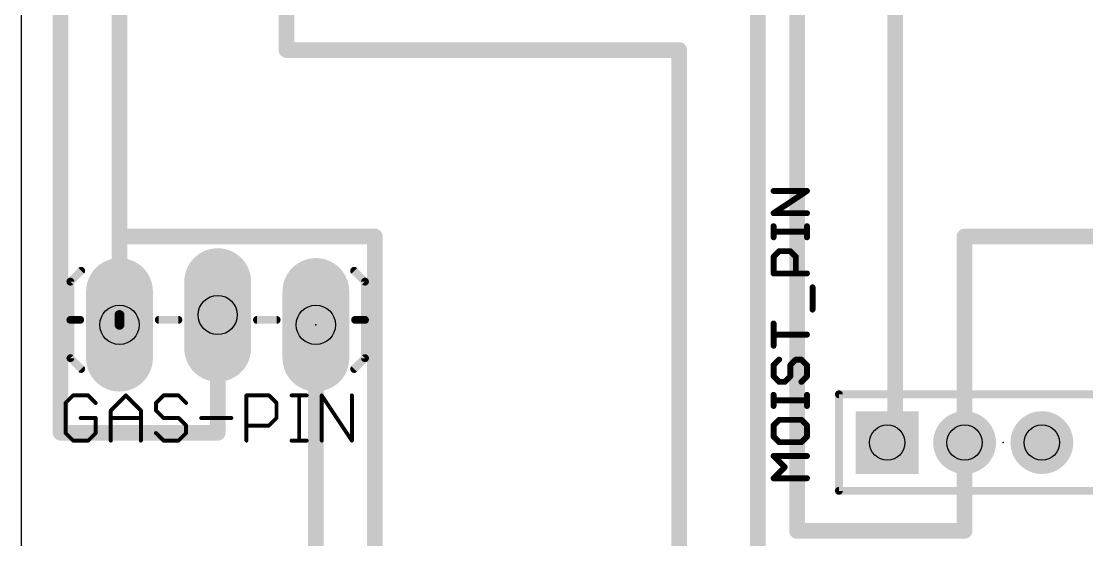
# Model space of a CAD drawing. Extents: x -28 to 100, y 0 to 80.
# Drawn here: x 0 to 27.56, y 17.04 to 30.46 of the extents above; entities that cross this region are included whole.
import ezdxf

# ---------------------------------------------------------------- set-up
doc = ezdxf.new("R2010")
doc.units = 0
for name, color, linetype in [('1', 22, 'CONTINUOUS'), ('17', 82, 'CONTINUOUS'), ('20', 7, 'CONTINUOUS'), ('21', 253, 'CONTINUOUS'), ('23', 7, 'CONTINUOUS'), ('25', 253, 'CONTINUOUS'), ('29', 253, 'CONTINUOUS'), ('30', 253, 'CONTINUOUS'), ('44', 253, 'CONTINUOUS'), ('51', 253, 'CONTINUOUS')]:
    doc.layers.add(name, color=color, linetype=linetype)

# ---------------------------------------------------------------- blocks, each defined once
blk = doc.blocks.new('RECT')
blk.add_solid([(-0.5, -0.5), (0.5, -0.5), (-0.5, 0.5), (0.5, 0.5)])
blk = doc.blocks.new('LONGP100')
at = {"const_width": 1}
blk.add_lwpolyline([(-0.5, 0), (0.5, 0)], dxfattribs=at)
at = {"const_width": 0.5}
for points in [[(-0.5, 0.25, 1), (-0.5, -0.25)], [(0.5, -0.25, 1), (0.5, 0.25)]]:
    blk.add_lwpolyline(points, format="xyb", dxfattribs=at)
blk = doc.blocks.new('SQUAREP')
blk.add_solid([(-0.5, -0.5), (0.5, -0.5), (-0.5, 0.5), (0.5, 0.5)])
blk = doc.blocks.new('ROUNDP')
at = {"const_width": 0.5}
blk.add_lwpolyline([(0, -0.25, 1), (0, 0.25, 1), (0, -0.25)], format="xyb", dxfattribs=at)

msp = doc.modelspace()

# ---------------------------------------------------------------- linework, layer by layer
at = {"layer": '1'}
for points, const_width in [([(1.016, 19.812), (1.016, 42.418)], 0.4064), ([(20.066, 40.64), (20.066, 17.272)], 0.4064), ([(22.606, 19.558), (22.606, 39.624)], 0.4064), ([(2.54, 39.37), (2.54, 24.892)], 0.4064), ([(19.05, 16.002), (19.05, 34.036)], 0.4064), ([(6.858, 29.718), (6.858, 33.782)], 0.4064), ([(17.018, 29.718), (6.858, 29.718)], 0.4064), ([(17.018, 14.224), (17.018, 29.718)], 0.4064), ([(2.54, 24.892), (2.54, 22.606)], 0.4064), ([(9.144, 24.892), (2.54, 24.892)], 0.4064), ([(9.144, 16.51), (9.144, 24.892)], 0.4064), ([(32.512, 24.892), (24.4, 24.892)], 0.4064), ([(24.4, 24.892), (24.4, 19.558)], 0.4064), ([(2.54, 22.86), (2.54, 22.606)], 0.254), ([(5.08, 22.86), (5.08, 19.812)], 0.4064), ([(7.62, 22.606), (7.62, 14.478)], 0.4064), ([(5.08, 19.812), (1.016, 19.812)], 0.4064), ([(22.4, 19.558), (22.606, 19.558)], 0.4064), ([(24.4, 17.272), (24.4, 19.558)], 0.4064), ([(20.066, 17.272), (24.4, 17.272)], 0.4064)]:
    msp.add_lwpolyline(points, dxfattribs=dict(at, const_width=const_width))
for points, const_width in [([(6.858, 29.8196, 1), (6.858, 29.6164)], 0.2032), ([(6.7564, 29.718, 1), (6.9596, 29.718)], 0.2032), ([(17.1196, 29.718, 1), (16.9164, 29.718)], 0.2032), ([(17.018, 29.6164, 1), (17.018, 29.8196)], 0.2032), ([(2.6416, 24.892, 1), (2.4384, 24.892)], 0.2032), ([(2.54, 24.9936, 1), (2.54, 24.7904)], 0.2032), ([(9.2456, 24.892, 1), (9.0424, 24.892)], 0.2032), ([(9.144, 24.7904, 1), (9.144, 24.9936)], 0.2032), ([(24.4, 24.9936, 1), (24.4, 24.7904)], 0.2032), ([(24.5016, 24.892, 1), (24.2984, 24.892)], 0.2032), ([(2.4384, 24.892, 1), (2.6416, 24.892)], 0.2032), ([(2.6035, 22.86, 1), (2.4765, 22.86)], 0.127), ([(5.1816, 22.86, 1), (4.9784, 22.86)], 0.2032), ([(2.4384, 22.606, 1), (2.6416, 22.606)], 0.2032), ([(2.4765, 22.606, 1), (2.6035, 22.606)], 0.127), ([(7.7216, 22.606, 1), (7.5184, 22.606)], 0.2032), ([(1.016, 19.9136, 1), (1.016, 19.7104)], 0.2032), ([(0.9144, 19.812, 1), (1.1176, 19.812)], 0.2032), ([(4.9784, 19.812, 1), (5.1816, 19.812)], 0.2032), ([(5.08, 19.7104, 1), (5.08, 19.9136)], 0.2032), ([(22.4, 19.6596, 1), (22.4, 19.4564)], 0.2032), ([(22.5044, 19.558, 1), (22.7076, 19.558)], 0.2032), ([(22.606, 19.4564, 1), (22.606, 19.6596)], 0.2032), ([(24.5016, 19.558, 1), (24.2984, 19.558)], 0.2032), ([(24.2984, 19.558, 1), (24.5016, 19.558)], 0.2032), ([(20.066, 17.3736, 1), (20.066, 17.1704)], 0.2032), ([(19.9644, 17.272, 1), (20.1676, 17.272)], 0.2032), ([(24.2984, 17.272, 1), (24.5016, 17.272)], 0.2032), ([(24.4, 17.1704, 1), (24.4, 17.3736)], 0.2032)]:
    msp.add_lwpolyline(points, format="xyb", dxfattribs=dict(at, const_width=const_width))
at = {"layer": '20'}
msp.add_line((0, 80), (0, 0), dxfattribs=at)
at = {"layer": '21', "const_width": 0.2032}
for points in [[(1.27, 23.7236), (1.5494, 24.003)], [(8.89, 23.7236), (8.6106, 24.003)], [(1.27, 22.733), (1.27, 23.7236)], [(8.89, 22.733), (8.89, 23.7236)], [(1.27, 22.733), (1.524, 22.733)], [(1.27, 22.733), (1.27, 21.7424)], [(3.556, 22.733), (4.064, 22.733)], [(6.096, 22.733), (6.604, 22.733)], [(8.89, 22.733), (8.636, 22.733)], [(8.89, 22.733), (8.89, 21.7424)], [(1.27, 21.7424), (1.5494, 21.463)], [(8.89, 21.7424), (8.6106, 21.463)], [(21.15, 18.308), (21.15, 20.808)], [(21.15, 20.808), (29.65, 20.808)], [(29.65, 18.308), (21.15, 18.308)]]:
    msp.add_lwpolyline(points, dxfattribs=at)
at = {"layer": '21', "const_width": 0.1016}
for points in [[(1.5853, 23.9671, 1), (1.5135, 24.0389)], [(8.6465, 24.0389, 1), (8.5747, 23.9671)], [(1.3208, 23.7236, 1), (1.2192, 23.7236)], [(1.2341, 23.7595, 1), (1.3059, 23.6877)], [(8.9408, 23.7236, 1), (8.8392, 23.7236)], [(8.8541, 23.6877, 1), (8.9259, 23.7595)], [(1.27, 22.7838, 1), (1.27, 22.6822)], [(1.3208, 22.733, 1), (1.2192, 22.733)], [(1.2192, 22.733, 1), (1.3208, 22.733)], [(1.524, 22.6822, 1), (1.524, 22.7838)], [(3.556, 22.7838, 1), (3.556, 22.6822)], [(4.064, 22.6822, 1), (4.064, 22.7838)], [(6.096, 22.7838, 1), (6.096, 22.6822)], [(6.604, 22.6822, 1), (6.604, 22.7838)], [(8.636, 22.7838, 1), (8.636, 22.6822)], [(8.9408, 22.733, 1), (8.8392, 22.733)], [(8.8392, 22.733, 1), (8.9408, 22.733)], [(8.89, 22.6822, 1), (8.89, 22.7838)], [(1.3059, 21.7783, 1), (1.2341, 21.7065)], [(1.2192, 21.7424, 1), (1.3208, 21.7424)], [(8.8392, 21.7424, 1), (8.9408, 21.7424)], [(8.9259, 21.7065, 1), (8.8541, 21.7783)], [(1.5135, 21.4271, 1), (1.5853, 21.4989)], [(8.5747, 21.4989, 1), (8.6465, 21.4271)], [(21.2008, 20.808, 1), (21.0992, 20.808)], [(21.15, 20.8588, 1), (21.15, 20.7572)], [(21.15, 18.3588, 1), (21.15, 18.2572)], [(21.0992, 18.308, 1), (21.2008, 18.308)]]:
    msp.add_lwpolyline(points, format="xyb", dxfattribs=at)
at = {"layer": '23'}
for p in [(7.62, 22.606), (25.4, 19.558)]:
    msp.add_point(p, dxfattribs=at)
at = {"layer": '25'}
for points, const_width in [([(19.4595, 25.4947), (20.3238, 26.0709)], 0.1524), ([(20.3238, 26.0709), (19.4595, 26.0709)], 0.1524), ([(20.3238, 25.4947), (19.4595, 25.4947)], 0.1524), ([(19.4595, 24.871), (19.4595, 25.1591)], 0.1524), ([(20.3238, 25.015), (19.4595, 25.015)], 0.1524), ([(20.3238, 24.871), (20.3238, 25.1591)], 0.1524), ([(19.4595, 24.3676), (19.6035, 24.5117)], 0.1524), ([(19.6035, 24.5117), (19.8916, 24.5117)], 0.1524), ([(19.8916, 24.5117), (20.0357, 24.3676)], 0.1524), ([(19.4595, 23.9355), (19.4595, 24.3676)], 0.1524), ([(20.0357, 24.3676), (20.0357, 23.9355)], 0.1524), ([(20.3238, 23.9355), (19.4595, 23.9355)], 0.1524), ([(20.4679, 23), (20.4679, 23.5762)], 0.1524), ([(19.4595, 22.0644), (19.4595, 22.6407)], 0.1524), ([(20.3238, 22.3525), (19.4595, 22.3525)], 0.1524), ([(19.6035, 21.7051), (19.4595, 21.5611)], 0.1524), ([(19.8916, 21.5611), (20.0357, 21.7051)], 0.1524), ([(20.0357, 21.7051), (20.1797, 21.7051)], 0.1524), ([(20.1797, 21.7051), (20.3238, 21.5611)], 0.1524), ([(19.4595, 21.5611), (19.4595, 21.273)], 0.1524), ([(19.8916, 21.273), (19.8916, 21.5611)], 0.1524), ([(20.3238, 21.5611), (20.3238, 21.273)], 0.1524), ([(19.4595, 21.273), (19.6035, 21.1289)], 0.1524), ([(19.7476, 21.1289), (19.8916, 21.273)], 0.1524), ([(20.3238, 21.273), (20.1797, 21.1289)], 0.1524), ([(19.6035, 21.1289), (19.7476, 21.1289)], 0.1524), ([(1.3397, 20.7782), (1.1448, 20.5833)], 0.1016), ([(1.7295, 20.7782), (1.3397, 20.7782)], 0.1016), ([(1.9244, 20.5833), (1.7295, 20.7782)], 0.1016), ([(2.3142, 20.3884), (2.704, 20.7782)], 0.1016), ([(2.704, 20.7782), (3.0938, 20.3884)], 0.1016), ([(3.6785, 20.7782), (3.4836, 20.5833)], 0.1016), ([(4.0683, 20.7782), (3.6785, 20.7782)], 0.1016), ([(4.2632, 20.5833), (4.0683, 20.7782)], 0.1016), ([(5.8224, 19.6088), (5.8224, 20.7782)], 0.1016), ([(5.8224, 20.7782), (6.4071, 20.7782)], 0.1016), ([(6.4071, 20.7782), (6.602, 20.5833)], 0.1016), ([(6.9918, 20.7782), (7.3816, 20.7782)], 0.1016), ([(7.1867, 19.6088), (7.1867, 20.7782)], 0.1016), ([(7.7714, 19.6088), (7.7714, 20.7782)], 0.1016), ([(7.7714, 20.7782), (8.551, 19.6088)], 0.1016), ([(8.551, 19.6088), (8.551, 20.7782)], 0.1016), ([(19.4595, 20.5052), (19.4595, 20.7934)], 0.1524), ([(20.3238, 20.6493), (19.4595, 20.6493)], 0.1524), ([(20.3238, 20.5052), (20.3238, 20.7934)], 0.1524), ([(1.1448, 20.5833), (1.1448, 19.8037)], 0.1016), ([(2.3142, 19.6088), (2.3142, 20.3884)], 0.1016), ([(3.0938, 20.3884), (3.0938, 19.6088)], 0.1016), ([(3.4836, 20.5833), (3.4836, 20.3884)], 0.1016), ([(3.4836, 20.3884), (3.6785, 20.1935)], 0.1016), ([(6.602, 20.5833), (6.602, 20.1935)], 0.1016), ([(1.9244, 20.1935), (1.5346, 20.1935)], 0.1016), ([(1.9244, 19.8037), (1.9244, 20.1935)], 0.1016), ([(2.3142, 20.1935), (3.0938, 20.1935)], 0.1016), ([(3.6785, 20.1935), (4.0683, 20.1935)], 0.1016), ([(4.0683, 20.1935), (4.2632, 19.9986)], 0.1016), ([(4.653, 20.1935), (5.4326, 20.1935)], 0.1016), ([(6.602, 20.1935), (6.4071, 19.9986)], 0.1016), ([(19.6035, 20.1459), (19.4595, 20.0019)], 0.1524), ([(20.1797, 20.1459), (19.6035, 20.1459)], 0.1524), ([(20.3238, 20.0019), (20.1797, 20.1459)], 0.1524), ([(1.1448, 19.8037), (1.3397, 19.6088)], 0.1016), ([(1.7295, 19.6088), (1.9244, 19.8037)], 0.1016), ([(3.6785, 19.6088), (3.4836, 19.8037)], 0.1016), ([(4.2632, 19.8037), (4.0683, 19.6088)], 0.1016), ([(4.2632, 19.9986), (4.2632, 19.8037)], 0.1016), ([(6.4071, 19.9986), (5.8224, 19.9986)], 0.1016), ([(19.4595, 20.0019), (19.4595, 19.7138)], 0.1524), ([(20.3238, 19.7138), (20.3238, 20.0019)], 0.1524), ([(1.3397, 19.6088), (1.7295, 19.6088)], 0.1016), ([(4.0683, 19.6088), (3.6785, 19.6088)], 0.1016), ([(6.9918, 19.6088), (7.3816, 19.6088)], 0.1016), ([(19.4595, 19.7138), (19.6035, 19.5697)], 0.1524), ([(19.6035, 19.5697), (20.1797, 19.5697)], 0.1524), ([(20.1797, 19.5697), (20.3238, 19.7138)], 0.1524), ([(19.7476, 18.9223), (19.4595, 19.2104)], 0.1524), ([(19.4595, 19.2104), (20.3238, 19.2104)], 0.1524), ([(19.4595, 18.6342), (19.7476, 18.9223)], 0.1524), ([(20.3238, 18.6342), (19.4595, 18.6342)], 0.1524)]:
    msp.add_lwpolyline(points, dxfattribs=dict(at, const_width=const_width))
for points, const_width in [([(19.4595, 26.109, 1), (19.4595, 26.0328)], 0.0762), ([(20.3449, 26.0392, 1), (20.3027, 26.1026)], 0.0762), ([(20.3238, 26.0328, 1), (20.3238, 26.109)], 0.0762), ([(19.4383, 25.5264, 1), (19.4806, 25.463)], 0.0762), ([(19.4595, 25.5328, 1), (19.4595, 25.4566)], 0.0762), ([(20.3238, 25.4566, 1), (20.3238, 25.5328)], 0.0762), ([(19.4976, 25.1591, 1), (19.4214, 25.1591)], 0.0762), ([(19.4595, 25.0531, 1), (19.4595, 24.9769)], 0.0762), ([(20.3619, 25.1591, 1), (20.2857, 25.1591)], 0.0762), ([(20.3238, 24.9769, 1), (20.3238, 25.0531)], 0.0762), ([(19.4214, 24.871, 1), (19.4976, 24.871)], 0.0762), ([(20.2857, 24.871, 1), (20.3619, 24.871)], 0.0762), ([(19.6035, 24.5498, 1), (19.6035, 24.4736)], 0.0762), ([(19.6305, 24.4848, 1), (19.5766, 24.5386)], 0.0762), ([(19.9186, 24.5386, 1), (19.8647, 24.4848)], 0.0762), ([(19.8916, 24.4736, 1), (19.8916, 24.5498)], 0.0762), ([(19.4325, 24.3946, 1), (19.4864, 24.3407)], 0.0762), ([(19.4976, 24.3676, 1), (19.4214, 24.3676)], 0.0762), ([(20.0738, 24.3676, 1), (19.9976, 24.3676)], 0.0762), ([(20.0087, 24.3407, 1), (20.0626, 24.3946)], 0.0762), ([(19.4595, 23.9736, 1), (19.4595, 23.8974)], 0.0762), ([(20.3238, 23.8974, 1), (20.3238, 23.9736)], 0.0762), ([(19.4214, 23.9355, 1), (19.4976, 23.9355)], 0.0762), ([(19.9976, 23.9355, 1), (20.0738, 23.9355)], 0.0762), ([(20.506, 23.5762, 1), (20.4298, 23.5762)], 0.0762), ([(20.4298, 23, 1), (20.506, 23)], 0.0762), ([(19.4976, 22.6407, 1), (19.4214, 22.6407)], 0.0762), ([(19.4595, 22.3906, 1), (19.4595, 22.3144)], 0.0762), ([(20.3238, 22.3144, 1), (20.3238, 22.3906)], 0.0762), ([(19.4214, 22.0644, 1), (19.4976, 22.0644)], 0.0762), ([(19.6305, 21.6782, 1), (19.5766, 21.7321)], 0.0762), ([(20.0357, 21.7432, 1), (20.0357, 21.667)], 0.0762), ([(20.0626, 21.6782, 1), (20.0087, 21.7321)], 0.0762), ([(20.2067, 21.7321, 1), (20.1528, 21.6782)], 0.0762), ([(20.1797, 21.667, 1), (20.1797, 21.7432)], 0.0762), ([(19.4325, 21.588, 1), (19.4864, 21.5341)], 0.0762), ([(19.4976, 21.5611, 1), (19.4214, 21.5611)], 0.0762), ([(19.9297, 21.5611, 1), (19.8535, 21.5611)], 0.0762), ([(19.8647, 21.588, 1), (19.9186, 21.5341)], 0.0762), ([(20.3619, 21.5611, 1), (20.2857, 21.5611)], 0.0762), ([(20.2969, 21.5341, 1), (20.3507, 21.588)], 0.0762), ([(19.4864, 21.2999, 1), (19.4325, 21.246)], 0.0762), ([(19.4214, 21.273, 1), (19.4976, 21.273)], 0.0762), ([(19.8535, 21.273, 1), (19.9297, 21.273)], 0.0762), ([(19.9186, 21.246, 1), (19.8647, 21.2999)], 0.0762), ([(20.2857, 21.273, 1), (20.3619, 21.273)], 0.0762), ([(20.3507, 21.246, 1), (20.2969, 21.2999)], 0.0762), ([(19.6035, 21.167, 1), (19.6035, 21.0908)], 0.0762), ([(19.5766, 21.102, 1), (19.6305, 21.1559)], 0.0762), ([(19.7206, 21.1559, 1), (19.7745, 21.102)], 0.0762), ([(19.7476, 21.0908, 1), (19.7476, 21.167)], 0.0762), ([(20.1528, 21.1559, 1), (20.2067, 21.102)], 0.0762), ([(1.3397, 20.8036, 1), (1.3397, 20.7528)], 0.0508), ([(1.3577, 20.7602, 1), (1.3217, 20.7962)], 0.0508), ([(1.7475, 20.7962, 1), (1.7115, 20.7602)], 0.0508), ([(1.7295, 20.7528, 1), (1.7295, 20.8036)], 0.0508), ([(2.722, 20.7962, 1), (2.686, 20.7602)], 0.0508), ([(2.722, 20.7602, 1), (2.686, 20.7962)], 0.0508), ([(3.6785, 20.8036, 1), (3.6785, 20.7528)], 0.0508), ([(3.6965, 20.7602, 1), (3.6605, 20.7962)], 0.0508), ([(4.0863, 20.7962, 1), (4.0503, 20.7602)], 0.0508), ([(4.0683, 20.7528, 1), (4.0683, 20.8036)], 0.0508), ([(5.8478, 20.7782, 1), (5.797, 20.7782)], 0.0508), ([(5.8224, 20.8036, 1), (5.8224, 20.7528)], 0.0508), ([(6.4251, 20.7962, 1), (6.3891, 20.7602)], 0.0508), ([(6.4071, 20.7528, 1), (6.4071, 20.8036)], 0.0508), ([(6.9918, 20.8036, 1), (6.9918, 20.7528)], 0.0508), ([(7.2121, 20.7782, 1), (7.1613, 20.7782)], 0.0508), ([(7.3816, 20.7528, 1), (7.3816, 20.8036)], 0.0508), ([(7.7968, 20.7782, 1), (7.746, 20.7782)], 0.0508), ([(7.7925, 20.7923, 1), (7.7503, 20.7641)], 0.0508), ([(8.5764, 20.7782, 1), (8.5256, 20.7782)], 0.0508), ([(19.4976, 20.7934, 1), (19.4214, 20.7934)], 0.0762), ([(19.4595, 20.6874, 1), (19.4595, 20.6112)], 0.0762), ([(20.3619, 20.7934, 1), (20.2857, 20.7934)], 0.0762), ([(20.3238, 20.6112, 1), (20.3238, 20.6874)], 0.0762), ([(1.1268, 20.6013, 1), (1.1628, 20.5653)], 0.0508), ([(1.1702, 20.5833, 1), (1.1194, 20.5833)], 0.0508), ([(1.9064, 20.5653, 1), (1.9424, 20.6013)], 0.0508), ([(2.2962, 20.4064, 1), (2.3322, 20.3704)], 0.0508), ([(2.3396, 20.3884, 1), (2.2888, 20.3884)], 0.0508), ([(3.1192, 20.3884, 1), (3.0684, 20.3884)], 0.0508), ([(3.0758, 20.3704, 1), (3.1118, 20.4064)], 0.0508), ([(3.4656, 20.6013, 1), (3.5016, 20.5653)], 0.0508), ([(3.5016, 20.4064, 1), (3.4656, 20.3704)], 0.0508), ([(3.509, 20.5833, 1), (3.4582, 20.5833)], 0.0508), ([(3.4582, 20.3884, 1), (3.509, 20.3884)], 0.0508), ([(4.2452, 20.5653, 1), (4.2812, 20.6013)], 0.0508), ([(6.6274, 20.5833, 1), (6.5766, 20.5833)], 0.0508), ([(6.584, 20.5653, 1), (6.62, 20.6013)], 0.0508), ([(19.4214, 20.5052, 1), (19.4976, 20.5052)], 0.0762), ([(20.2857, 20.5052, 1), (20.3619, 20.5052)], 0.0762), ([(1.5346, 20.2189, 1), (1.5346, 20.1681)], 0.0508), ([(1.9498, 20.1935, 1), (1.899, 20.1935)], 0.0508), ([(1.9244, 20.1681, 1), (1.9244, 20.2189)], 0.0508), ([(2.3142, 20.2189, 1), (2.3142, 20.1681)], 0.0508), ([(3.0938, 20.1681, 1), (3.0938, 20.2189)], 0.0508), ([(3.6785, 20.2189, 1), (3.6785, 20.1681)], 0.0508), ([(3.6605, 20.1755, 1), (3.6965, 20.2115)], 0.0508), ([(4.0863, 20.2115, 1), (4.0503, 20.1755)], 0.0508), ([(4.0683, 20.1681, 1), (4.0683, 20.2189)], 0.0508), ([(4.653, 20.2189, 1), (4.653, 20.1681)], 0.0508), ([(5.4326, 20.1681, 1), (5.4326, 20.2189)], 0.0508), ([(6.5766, 20.1935, 1), (6.6274, 20.1935)], 0.0508), ([(6.62, 20.1755, 1), (6.584, 20.2115)], 0.0508), ([(19.6035, 20.184, 1), (19.6035, 20.1078)], 0.0762), ([(19.6305, 20.119, 1), (19.5766, 20.1729)], 0.0762), ([(20.2067, 20.1729, 1), (20.1528, 20.119)], 0.0762), ([(20.1797, 20.1078, 1), (20.1797, 20.184)], 0.0762), ([(1.1628, 19.8217, 1), (1.1268, 19.7857)], 0.0508), ([(1.9424, 19.7857, 1), (1.9064, 19.8217)], 0.0508), ([(3.5016, 19.8217, 1), (3.4656, 19.7857)], 0.0508), ([(4.2886, 19.9986, 1), (4.2378, 19.9986)], 0.0508), ([(4.2452, 19.9806, 1), (4.2812, 20.0166)], 0.0508), ([(4.2812, 19.7857, 1), (4.2452, 19.8217)], 0.0508), ([(5.8224, 20.024, 1), (5.8224, 19.9732)], 0.0508), ([(6.3891, 20.0166, 1), (6.4251, 19.9806)], 0.0508), ([(6.4071, 19.9732, 1), (6.4071, 20.024)], 0.0508), ([(19.4325, 20.0288, 1), (19.4864, 19.9749)], 0.0762), ([(19.4976, 20.0019, 1), (19.4214, 20.0019)], 0.0762), ([(20.3619, 20.0019, 1), (20.2857, 20.0019)], 0.0762), ([(20.2969, 19.9749, 1), (20.3507, 20.0288)], 0.0762), ([(1.1194, 19.8037, 1), (1.1702, 19.8037)], 0.0508), ([(1.3397, 19.6342, 1), (1.3397, 19.5834)], 0.0508), ([(1.3217, 19.5908, 1), (1.3577, 19.6268)], 0.0508), ([(1.7115, 19.6268, 1), (1.7475, 19.5908)], 0.0508), ([(1.7295, 19.5834, 1), (1.7295, 19.6342)], 0.0508), ([(1.899, 19.8037, 1), (1.9498, 19.8037)], 0.0508), ([(2.2888, 19.6088, 1), (2.3396, 19.6088)], 0.0508), ([(3.0684, 19.6088, 1), (3.1192, 19.6088)], 0.0508), ([(3.6785, 19.6342, 1), (3.6785, 19.5834)], 0.0508), ([(3.6605, 19.5908, 1), (3.6965, 19.6268)], 0.0508), ([(4.0503, 19.6268, 1), (4.0863, 19.5908)], 0.0508), ([(4.0683, 19.5834, 1), (4.0683, 19.6342)], 0.0508), ([(4.2378, 19.8037, 1), (4.2886, 19.8037)], 0.0508), ([(5.797, 19.6088, 1), (5.8478, 19.6088)], 0.0508), ([(6.9918, 19.6342, 1), (6.9918, 19.5834)], 0.0508), ([(7.1613, 19.6088, 1), (7.2121, 19.6088)], 0.0508), ([(7.3816, 19.5834, 1), (7.3816, 19.6342)], 0.0508), ([(7.746, 19.6088, 1), (7.7968, 19.6088)], 0.0508), ([(8.5256, 19.6088, 1), (8.5764, 19.6088)], 0.0508), ([(8.5299, 19.5947, 1), (8.5721, 19.6229)], 0.0508), ([(19.4864, 19.7407, 1), (19.4325, 19.6868)], 0.0762), ([(19.4214, 19.7138, 1), (19.4976, 19.7138)], 0.0762), ([(19.6035, 19.6078, 1), (19.6035, 19.5316)], 0.0762), ([(19.5766, 19.5428, 1), (19.6305, 19.5967)], 0.0762), ([(20.1528, 19.5967, 1), (20.2067, 19.5428)], 0.0762), ([(20.1797, 19.5316, 1), (20.1797, 19.6078)], 0.0762), ([(20.2857, 19.7138, 1), (20.3619, 19.7138)], 0.0762), ([(20.3507, 19.6868, 1), (20.2969, 19.7407)], 0.0762), ([(19.4864, 19.2374, 1), (19.4325, 19.1835)], 0.0762), ([(19.4595, 19.2485, 1), (19.4595, 19.1723)], 0.0762), ([(20.3238, 19.1723, 1), (20.3238, 19.2485)], 0.0762), ([(19.7745, 18.8954, 1), (19.7206, 18.9493)], 0.0762), ([(19.7206, 18.8954, 1), (19.7745, 18.9493)], 0.0762), ([(19.4595, 18.6723, 1), (19.4595, 18.5961)], 0.0762), ([(19.4325, 18.6611, 1), (19.4864, 18.6073)], 0.0762), ([(20.3238, 18.5961, 1), (20.3238, 18.6723)], 0.0762)]:
    msp.add_lwpolyline(points, format="xyb", dxfattribs=dict(at, const_width=const_width))
at = {"layer": '44'}
for centre, radius in [((5.08, 22.86), 0.508), ((2.54, 22.606), 0.508), ((7.62, 22.606), 0.508), ((22.4, 19.558), 0.4572), ((24.4, 19.558), 0.4572), ((26.4, 19.558), 0.4572)]:
    msp.add_circle(centre, radius, dxfattribs=at)

# ---------------------------------------------------------------- block references
at = {"layer": '17', "rotation": 270}
for name, p, xscale, yscale in [('LONGP100', (5.08, 22.86), 1.524, 1.524), ('LONGP100', (5.08, 22.86), 1.524, 1.524), ('LONGP100', (2.54, 22.606), 1.524, 1.524), ('LONGP100', (2.54, 22.606), 1.524, 1.524), ('LONGP100', (7.62, 22.606), 1.524, 1.524), ('LONGP100', (7.62, 22.606), 1.524, 1.524), ('ROUNDP', (26.4, 19.558), 1.4224, 1.4224), ('ROUNDP', (26.4, 19.558), 1.4224, 1.4224)]:
    msp.add_blockref(name, p, dxfattribs=dict(at, xscale=xscale, yscale=yscale))
at = {"layer": '17', "xscale": 1.4224, "yscale": 1.4224}
for name, p in [('SQUAREP', (22.4, 19.558)), ('SQUAREP', (22.4, 19.558)), ('ROUNDP', (24.4, 19.558)), ('ROUNDP', (24.4, 19.558))]:
    msp.add_blockref(name, p, dxfattribs=at)
at = {"layer": '29', "rotation": 270}
for name, p, xscale, yscale in [('LONGP100', (5.08, 22.86), 1.7272, 1.7272), ('LONGP100', (2.54, 22.606), 1.7272, 1.7272), ('LONGP100', (7.62, 22.606), 1.7272, 1.7272), ('ROUNDP', (26.4, 19.558), 1.6256, 1.6256)]:
    msp.add_blockref(name, p, dxfattribs=dict(at, xscale=xscale, yscale=yscale))
at = {"layer": '29', "xscale": 1.6256, "yscale": 1.6256}
for name, p in [('SQUAREP', (22.4, 19.558)), ('ROUNDP', (24.4, 19.558))]:
    msp.add_blockref(name, p, dxfattribs=at)
at = {"layer": '30', "rotation": 270}
for name, p, xscale, yscale in [('LONGP100', (5.08, 22.86), 1.7272, 1.7272), ('LONGP100', (2.54, 22.606), 1.7272, 1.7272), ('LONGP100', (7.62, 22.606), 1.7272, 1.7272), ('ROUNDP', (26.4, 19.558), 1.6256, 1.6256)]:
    msp.add_blockref(name, p, dxfattribs=dict(at, xscale=xscale, yscale=yscale))
at = {"layer": '30', "xscale": 1.6256, "yscale": 1.6256}
for name, p in [('SQUAREP', (22.4, 19.558)), ('ROUNDP', (24.4, 19.558))]:
    msp.add_blockref(name, p, dxfattribs=at)
at = {"layer": '51'}
for p, xscale, yscale, rotation in [((2.54, 22.733), 0.5842, 0.5842, 180), ((5.08, 22.733), 0.5842, 0.5842, 180), ((7.62, 22.733), 0.5842, 0.5842, 180), ((26.4, 19.558), 0.5, 0.5, 270)]:
    msp.add_blockref('RECT', p, dxfattribs=dict(at, xscale=xscale, yscale=yscale, rotation=rotation))
at = {"layer": '51', "xscale": 0.5, "yscale": 0.5}
for p in [(22.4, 19.558), (24.4, 19.558)]:
    msp.add_blockref('RECT', p, dxfattribs=at)

doc.saveas('drawing.dxf')
